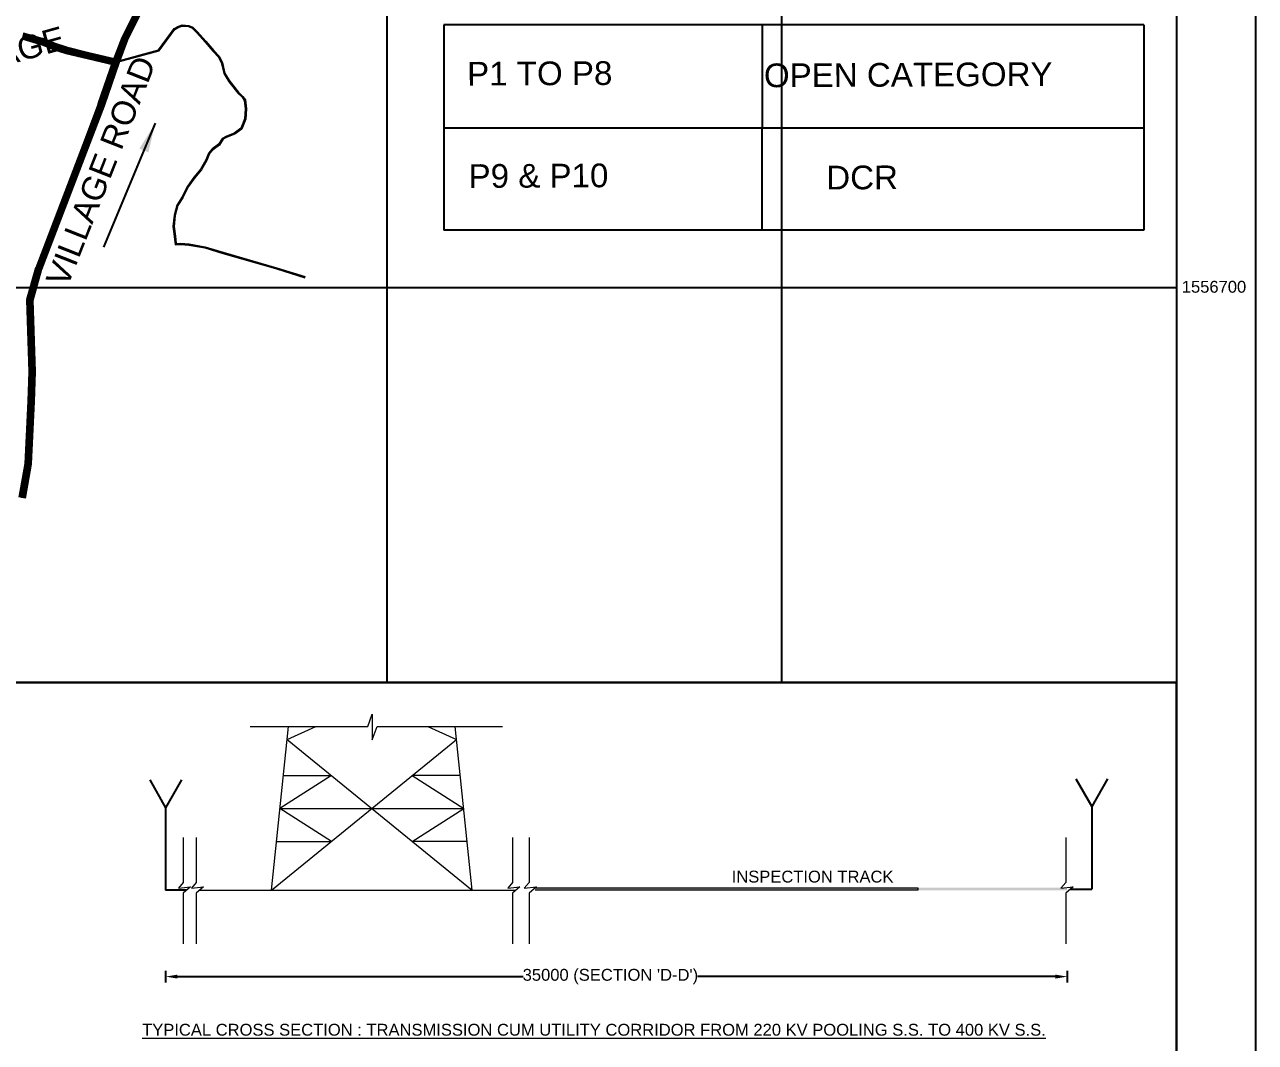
# Model space of a CAD drawing. Header units: metres. Extents: x 32505 to 230200, y 224018 to 1564544.
# Drawn here: x 227083 to 230200, y 1554789 to 1557366 of the extents above; entities that cross this region are included whole.
import ezdxf

# ---------------------------------------------------------------- set-up
doc = ezdxf.new("R2010")
doc.units = ezdxf.units.M
doc.header["$PDMODE"] = 1
doc.header["$PDSIZE"] = -15
for name, color, linetype in [('for print 2by2', 7, 'Continuous'), ('G_B.T. ROAD', 1, 'Continuous'), ('G_CART TRACK', 252, 'Continuous'), ('GRID', 7, 'Continuous'), ('name power lines', 1, 'Continuous'), ('Names', 1, 'Continuous'), ('TITLE BOX', 7, 'Continuous')]:
    doc.layers.add(name, color=color, linetype=linetype)
doc.styles.get("Standard").update_dxf_attribs({"font": 'arial.ttf'})
doc.dimstyles.get("Standard").update_dxf_attribs({"dimtxt": 0.18, "dimasz": 0.18, "dimexe": 0.18, "dimexo": 0.0625, "dimgap": 0.09, "dimtad": 0, "dimtih": 1, "dimtoh": 1, "dimdec": 4, "dimzin": 0, "dimdsep": 46, "dimtxsty": 'Standard', "dimcen": 0.09, "dimadec": 0, "dimazin": 0, "dimtfac": 1, "dimtdec": 4, "dimtofl": 0, "dimtmove": 0, "dimatfit": 3, "dimfxl": 1, "dimtolj": 1, "dimtzin": 0, "dimarcsym": 0})

# ---------------------------------------------------------------- blocks, each defined once
blk = doc.blocks.new('*D102')
at = {"layer": 'Defpoints', "color": 0, "linetype": 'Continuous', "ltscale": 50, "transparency": 16777216}
for p in [(227439.8, 1555174.2), (229723.6, 1555178.3), (229723.6, 1554955.6)]:
    blk.add_point(p, dxfattribs=at)
at = {"layer": 'name power lines', "color": 0, "linetype": 'Continuous', "lineweight": -2, "ltscale": 50, "transparency": 16777216}
for p, q in [((227439.8, 1554970.6), (227439.8, 1554940.6)), ((229723.6, 1554970.6), (229723.6, 1554940.6))]:
    blk.add_line(p, q, dxfattribs=at)
at = {"layer": 'name power lines', "color": 7, "linetype": 'Continuous', "lineweight": -2, "ltscale": 50, "transparency": 16777216}
for p, q in [((227469.8, 1554955.6), (228345.7, 1554955.6)), ((229693.6, 1554955.6), (228787.1, 1554955.6))]:
    blk.add_line(p, q, dxfattribs=at)
at = {"layer": 'name power lines', "color": 7, "linetype": 'Continuous', "ltscale": 50, "transparency": 16777216}
for points in [[(227469.8, 1554960.6), (227469.8, 1554950.6), (227439.8, 1554955.6)], [(229693.6, 1554960.6), (229693.6, 1554950.6), (229723.6, 1554955.6)]]:
    blk.add_solid(points, dxfattribs=at)
at = {"layer": 'name power lines', "color": 0, "linetype": 'Continuous', "lineweight": 9, "ltscale": 50, "transparency": 16777216, "insert": (228566.4, 1554955.6), "char_height": 30, "width": 499.054, "attachment_point": 5}
blk.add_mtext("\\A1;35000 (SECTION 'D-D')", dxfattribs=at)

msp = doc.modelspace()

# ---------------------------------------------------------------- hatches: boundary and pattern name
at = {"layer": 'name power lines', "linetype": 'Continuous', "lineweight": 9, "ltscale": 190}
h = msp.add_hatch(dxfattribs=at)
h.set_pattern_fill('ANSI31', scale=2.857143, style=0)
h.set_pattern_definition([(45, (116388.66419, 603952.836794), (-0.0486135912066, 0.0486135912066), [])])
h.paths.add_polyline_path([(228375.7, 1555180.4), (228375.7, 1555174.2), (229723.2, 1555174.2), (229723.2, 1555180.4)])

# ---------------------------------------------------------------- linework, layer by layer
at = {"color": 7, "lineweight": -2}
for p, q in [((227399.5, 1555453.6), (227439.8, 1555382.8)), ((227480.1, 1555453.6), (227439.8, 1555382.8)), ((229745.2, 1555456.6), (229785.5, 1555385.9)), ((229825.8, 1555456.6), (229785.5, 1555385.9)), ((227439.8, 1555382.8), (227439.8, 1555174.2)), ((229785.5, 1555385.9), (229785.5, 1555177.2))]:
    msp.add_line(p, q, dxfattribs=at)
at = {"color": 7}
msp.add_line((227492.6, 1555174.2), (227439.8, 1555174.2), dxfattribs=at)
at = {"layer": 'for print 2by2', "color": 7}
msp.add_line((229731.4, 1555177.2), (229785.5, 1555177.2), dxfattribs=at)
msp.add_lwpolyline([(230000, 1555700), (227000, 1555700), (227000, 1554700), (230000, 1554700)], close=True, dxfattribs=at)
at = {"layer": 'G_B.T. ROAD', "color": 253, "lineweight": 70}
for points in [[(227311.1, 1557272.2), (227333.9, 1557331.8), (227385.3, 1557434.7)], [(227316.7, 1557270), (227339.4, 1557329.4), (227390.6, 1557431.9)], [(227076.9, 1557334.7), (227124.5, 1557320.8), (227154.5, 1557308.8), (227189, 1557297.7), (227242.5, 1557284.9), (227309.9, 1557269)], [(227078.4, 1557340.5), (227126.5, 1557326.4), (227156.6, 1557314.4), (227190.7, 1557303.5), (227243.9, 1557290.7), (227312, 1557274.6)], [(227073.6, 1556168.8), (227089.4, 1556254.1), (227096.9, 1556412.3), (227098.9, 1556486.8), (227093.3, 1556669.3), (227115.7, 1556749.4), (227234, 1557059.1), (227273.8, 1557164.2), (227311, 1557272.1)], [(227079.4, 1556167.2), (227095.4, 1556253.5), (227102.8, 1556412), (227104.9, 1556486.8), (227099.3, 1556668.5), (227121.4, 1556747.5), (227239.6, 1557056.9), (227279.5, 1557162.2), (227316.7, 1557270.1)], [(227079.4, 1556167.2), (227095.4, 1556253.5), (227102.8, 1556412), (227104.9, 1556486.8), (227099.3, 1556668.5), (227121.4, 1556747.5), (227239.6, 1557056.9), (227279.5, 1557162.2), (227316.7, 1557270.1)]]:
    msp.add_lwpolyline(points, dxfattribs=at)
at = {"layer": 'G_CART TRACK', "lineweight": 15}
for points in [[(227313.5, 1557272.6), (227421.5, 1557301.9), (227461.1, 1557356.1), (227472.3, 1557362.1), (227481.8, 1557365.1), (227498.7, 1557363.7), (227508.9, 1557359.8), (227520.9, 1557347.6), (227541.9, 1557323.9), (227561.7, 1557300.6), (227576, 1557285.6), (227583.5, 1557270.4), (227590, 1557243.4), (227602.1, 1557222.7), (227624.6, 1557194.7), (227635.6, 1557183.9), (227641.8, 1557175.3), (227644.6, 1557153), (227642.8, 1557126.8), (227633, 1557101.5), (227614.9, 1557088.7), (227595.5, 1557080.8), (227585.2, 1557075.6), (227576, 1557061.1), (227559.9, 1557049.1), (227551, 1557039.1), (227544.2, 1557022.1), (227530.4, 1556998.5), (227513.7, 1556977.9), (227497.8, 1556955.7), (227483.5, 1556927.7), (227471, 1556907.7), (227464.2, 1556882.8), (227461.5, 1556854.7), (227464.7, 1556830.1), (227466.3, 1556811.4), (227477.6, 1556812.4), (227499, 1556810.9), (227539.8, 1556803.3), (227585.5, 1556789.7), (227721.4, 1556750.5), (227793.2, 1556727.8)], [(227313.9, 1557271.1), (227422.4, 1557300.6), (227462.1, 1557355), (227472.9, 1557360.7), (227482, 1557363.6), (227498.4, 1557362.3), (227508.1, 1557358.5), (227519.8, 1557346.6), (227540.8, 1557322.9), (227560.5, 1557299.6), (227574.7, 1557284.7), (227582.1, 1557269.9), (227588.6, 1557242.8), (227600.8, 1557221.9), (227623.5, 1557193.6), (227634.4, 1557183), (227640.4, 1557174.8), (227643.1, 1557152.9), (227641.4, 1557127.1), (227631.7, 1557102.5), (227614.2, 1557090), (227594.9, 1557082.1), (227584.2, 1557076.8), (227574.9, 1557062.1), (227558.9, 1557050.2), (227549.7, 1557039.9), (227542.8, 1557022.8), (227529.1, 1556999.3), (227512.5, 1556978.8), (227496.5, 1556956.5), (227482.2, 1556928.5), (227469.6, 1556908.3), (227462.7, 1556883), (227459.9, 1556854.7), (227463.2, 1556829.9), (227465, 1556809.8), (227477.6, 1556810.8), (227498.8, 1556809.4), (227539.4, 1556801.9), (227585.1, 1556788.2), (227721, 1556749), (227792.7, 1556726.4)], [(227314.3, 1557269.7), (227423.3, 1557299.3), (227463.1, 1557353.8), (227473.5, 1557359.3), (227482.2, 1557362.1), (227498, 1557360.8), (227507.2, 1557357.2), (227518.7, 1557345.5), (227539.7, 1557321.9), (227559.4, 1557298.6), (227573.5, 1557283.9), (227580.7, 1557269.4), (227587.2, 1557242.2), (227599.6, 1557221), (227622.4, 1557192.6), (227633.3, 1557182), (227638.9, 1557174.2), (227641.6, 1557152.9), (227639.9, 1557127.5), (227630.5, 1557103.5), (227613.5, 1557091.3), (227594.3, 1557083.5), (227583.1, 1557077.9), (227573.8, 1557063.2), (227557.8, 1557051.3), (227548.4, 1557040.7), (227541.5, 1557023.4), (227527.9, 1557000.2), (227511.3, 1556979.7), (227495.2, 1556957.3), (227480.9, 1556929.2), (227468.2, 1556908.9), (227461.2, 1556883.3), (227458.4, 1556854.7), (227461.7, 1556829.7), (227463.6, 1556808.1), (227477.6, 1556809.3), (227498.6, 1556807.9), (227539.1, 1556800.4), (227584.7, 1556786.8), (227720.6, 1556747.6), (227792.3, 1556724.9)]]:
    msp.add_lwpolyline(points, dxfattribs=at)
at = {"layer": 'GRID', "linetype": 'Continuous'}
for p, q in [((230200, 1563900), (230200, 1548339.6)), ((230000, 1559700), (230000, 1550700))]:
    msp.add_line(p, q, dxfattribs=at)
at = {"layer": 'GRID', "color": 254, "linetype": 'Continuous'}
for p, q in [((228000, 1563700), (228000, 1555700)), ((229000, 1557533.2), (229000, 1555700)), ((223000, 1556700), (230000, 1556700)), ((223000, 1555700), (230000, 1555700))]:
    msp.add_line(p, q, dxfattribs=at)
at = {"layer": 'GRID', "linetype": 'Continuous'}
for points in [[(222800, 1563900), (230200, 1563900), (230200, 1548339.6), (222800, 1548339.6)], [(223000, 1550700), (223000, 1563700), (230000, 1563700), (230000, 1550700)], [(223000, 1550700), (223000, 1563700), (230000, 1563700), (230000, 1550700)]]:
    msp.add_lwpolyline(points, close=True, dxfattribs=at)
at = {"layer": 'name power lines', "color": 7, "linetype": 'Continuous', "lineweight": 9, "ltscale": 190}
for p, q in [((227951.7, 1555588.5), (227962.6, 1555620.3)), ((227962.6, 1555620.3), (227962.6, 1555554.7)), ((227653.6, 1555588.5), (227951.7, 1555588.5)), ((227707.6, 1555174.2), (227750.9, 1555588.5)), ((227747.5, 1555556), (227820.6, 1555588.5)), ((227962.6, 1555554.7), (227975.8, 1555588.5)), ((227975.8, 1555588.5), (228292.8, 1555588.5)), ((228103.6, 1555588.5), (228176.6, 1555556)), ((228216.6, 1555174.2), (228173.3, 1555588.5)), ((227707.6, 1555174.2), (228176.6, 1555556)), ((227747.5, 1555556), (228216.6, 1555174.2)), ((227859.6, 1555464.8), (227729.3, 1555381.4)), ((227738, 1555464.8), (227859.6, 1555464.8)), ((228186.2, 1555464.8), (228064.6, 1555464.8)), ((228064.6, 1555464.8), (228194.9, 1555381.4)), ((227729.3, 1555381.4), (228194.9, 1555381.4)), ((227859.6, 1555297.9), (227729.3, 1555381.4)), ((228064.6, 1555297.9), (228194.9, 1555381.4)), ((227484.2, 1555307.4), (227484.2, 1555193.7)), ((227517.3, 1555307.4), (227517.3, 1555193.7)), ((227720.6, 1555297.9), (227859.6, 1555297.9)), ((228203.6, 1555297.9), (228064.6, 1555297.9)), ((228318.6, 1555307.4), (228318.6, 1555193.7)), ((228360.4, 1555307.4), (228360.4, 1555193.7)), ((229719.6, 1555307.4), (229719.6, 1555193.7)), ((227484.2, 1555193.7), (227472.1, 1555179.1)), ((227517.3, 1555193.7), (227505.1, 1555179.1)), ((228318.6, 1555193.7), (228306.4, 1555179.1)), ((228360.4, 1555193.7), (228348.2, 1555179.1)), ((229719.6, 1555193.7), (229707.5, 1555179.1)), ((227472.1, 1555179.1), (227502.8, 1555183.2)), ((227502.8, 1555183.2), (227484.2, 1555166.7)), ((227484.2, 1555166.7), (227484.2, 1555038.5)), ((227505.1, 1555179.1), (227535.8, 1555183.2)), ((227535.8, 1555183.2), (227517.3, 1555166.7)), ((227517.3, 1555166.7), (227517.3, 1555038.5)), ((228306.4, 1555179.1), (228337.1, 1555183.2)), ((228337.1, 1555183.2), (228318.6, 1555166.7)), ((228318.6, 1555166.7), (228318.6, 1555038.5)), ((228348.2, 1555179.1), (228378.9, 1555183.2)), ((228378.9, 1555183.2), (228360.4, 1555166.7)), ((228360.4, 1555166.7), (228360.4, 1555038.5)), ((228375.7, 1555180.4), (229344.7, 1555180.4)), ((228375.7, 1555180.4), (229344.7, 1555180.4)), ((229344.7, 1555174.2), (228375.7, 1555174.2)), ((229344.7, 1555180.4), (229344.7, 1555174.2)), ((229707.5, 1555179.1), (229738.1, 1555183.2)), ((229738.1, 1555183.2), (229719.6, 1555166.7)), ((229719.6, 1555166.7), (229719.6, 1555038.5))]:
    msp.add_line(p, q, dxfattribs=at)
at = {"layer": 'name power lines', "color": 7, "linetype": 'Continuous', "lineweight": 9, "ltscale": 50}
for p, q in [((227525.7, 1555174.2), (228326.9, 1555174.2)), ((229344.7, 1555174.2), (228375.7, 1555174.2))]:
    msp.add_line(p, q, dxfattribs=at)
at = {"layer": 'TITLE BOX', "color": 0}
for p, q in [((229917.6, 1557365.6), (228144.2, 1557365.6)), ((229917.6, 1557104.2), (228144.2, 1557104.2)), ((229917.6, 1556845.5), (228144.2, 1556845.5))]:
    msp.add_line(p, q, dxfattribs=at)
at = {"layer": 'TITLE BOX', "color": 0, "elevation": -308, "flags": 128}
for points in [[(228144.2, 1557365.6), (228144.2, 1556845.5)], [(229917.6, 1557365.6), (229917.6, 1556845.5)]]:
    msp.add_lwpolyline(points, dxfattribs=at)
at = {"layer": 'TITLE BOX', "color": 0}
msp.add_lwpolyline([(228950.4, 1557365.6), (228949.9, 1556845.5)], dxfattribs=at)

# ---------------------------------------------------------------- texts
at = {"color": 17, "char_height": 60, "width": 875.114, "attachment_point": 5}
for s, insert, rotation in [('\\A1;{\\C7;EXISTING VILLAGE ROAD}', (226827.6, 1557182.9, -42), 15.5827), ('\\A1;{\\C7;VILLAGE ROAD}', (227275.9, 1556995.1, -42), 68.4808)]:
    msp.add_mtext(s, dxfattribs=dict(at, insert=insert, rotation=rotation))
at = {"layer": 'GRID', "color": 242, "linetype": 'Continuous'}
msp.add_text('1556700', height=30, dxfattribs=at).set_placement((230013.6, 1556687.2))
at = {"layer": 'Names', "color": 7, "linetype": 'Continuous', "lineweight": 9, "ltscale": 50}
for s, p in [('INSPECTION TRACK', (228873.6, 1555193.8)), ('%%UTYPICAL CROSS SECTION : TRANSMISSION CUM UTILITY CORRIDOR FROM 220 KV POOLING S.S. TO 400 KV S.S.', (227380.3, 1554806))]:
    msp.add_text(s, height=30, dxfattribs=at).set_placement(p)
at = {"layer": 'TITLE BOX', "color": 0}
for s, p in [('P1 TO P8', (228203.5, 1557211.6)), ('OPEN CATEGORY', (228955.3, 1557207.4)), ('P9 & P10', (228207.3, 1556952.5)), ('DCR', (229113.2, 1556948.6))]:
    msp.add_text(s, height=60, rotation=0.2712, dxfattribs=at).set_placement(p)

# ---------------------------------------------------------------- dimensions: what is measured, and where the dimension line sits
at = {"layer": 'name power lines', "color": 7, "linetype": 'Continuous', "lineweight": 9, "ltscale": 50}
dim = msp.add_linear_dim(base=(229723.6, 1554955.6), p1=(227439.8, 1555174.2), p2=(229723.6, 1555178.3), text="35000 (SECTION 'D-D')", dimstyle='Standard', override={"dimtxt": 30, "dimasz": 30, "dimexe": 15, "dimexo": 0, "dimdec": 0, "dimclrd": 7, "dimtmove": 2, "dimfxl": 15, "dimfxlon": 1}, dxfattribs=at)
dim.commit()
dim.dimension.update_dxf_attribs({"geometry": '*D102', "text_midpoint": (228566.4, 1554955.6), "dimtype": 160})

# ---------------------------------------------------------------- leaders
msp.add_leader([(227413.7, 1557116.5), (227282.7, 1556802.8)], dimstyle='Standard', override={"dimtxt": 24, "dimasz": 75}, dxfattribs=at)

doc.saveas('drawing.dxf')
